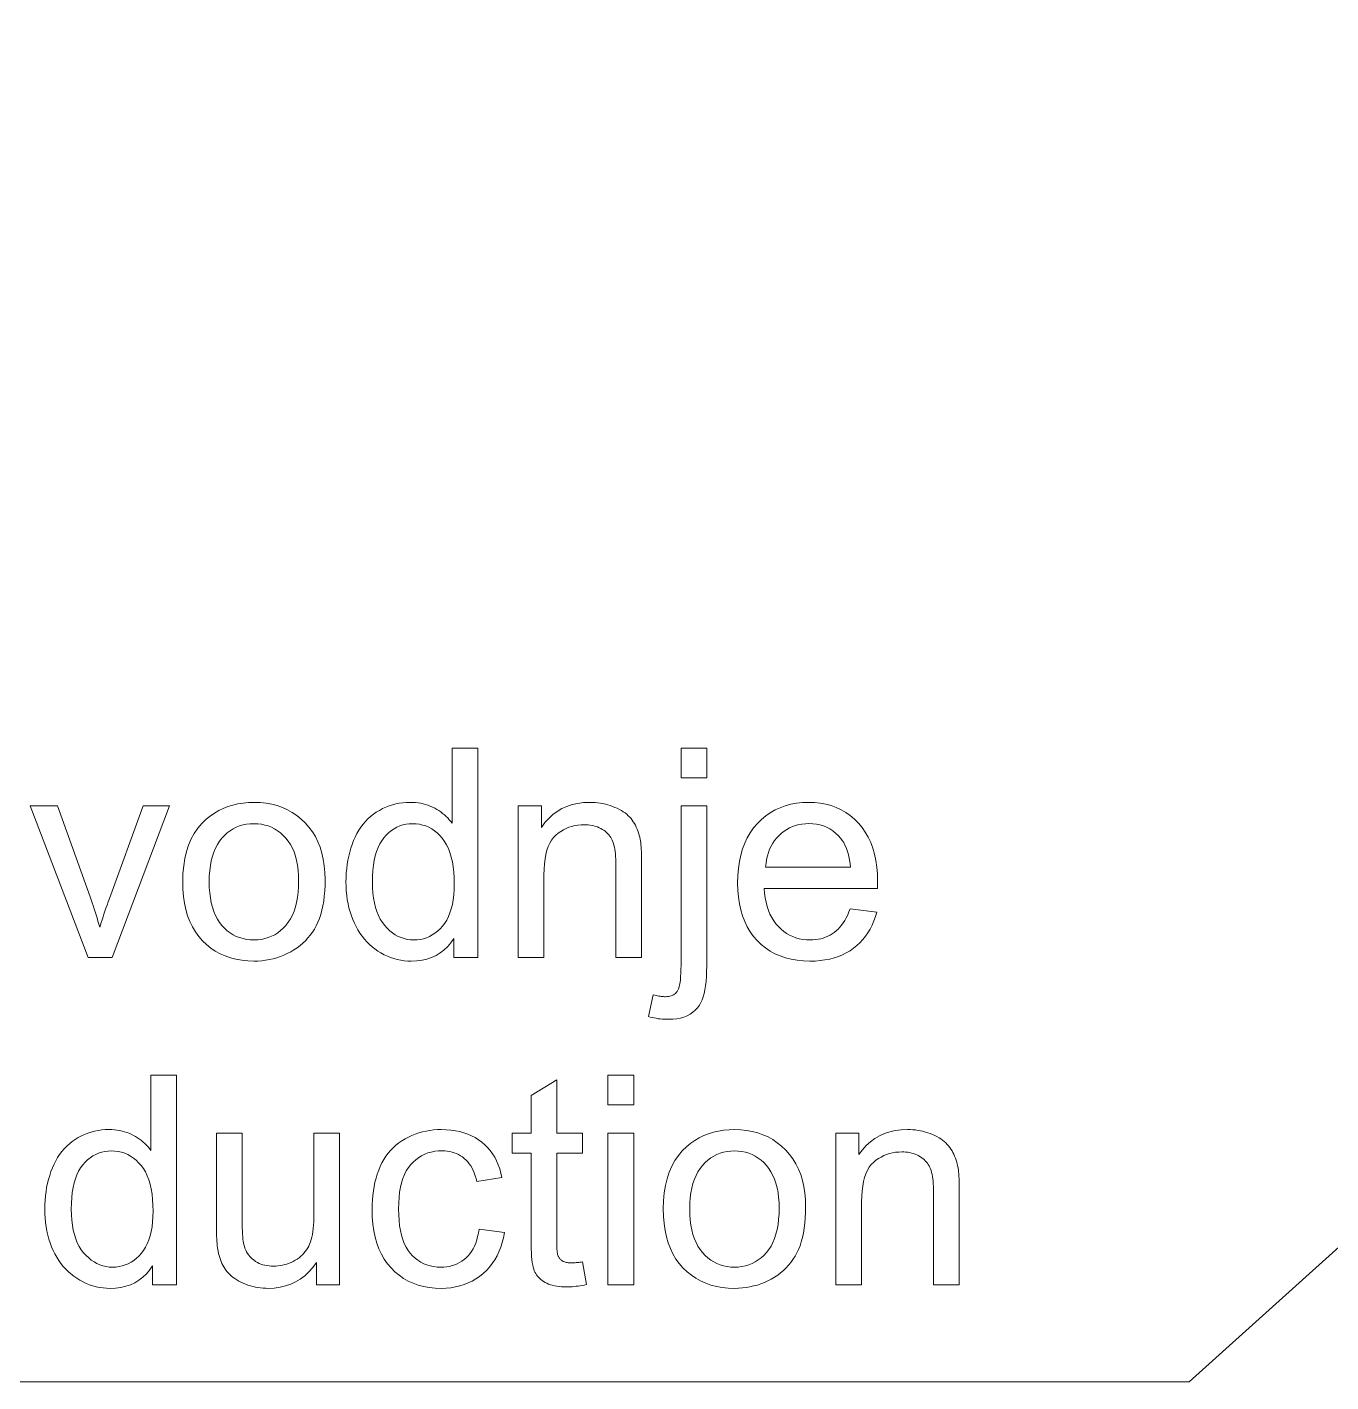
# Model space of a CAD drawing. Extents: x 0 to 594, y 0 to 575.
# Drawn here: x 71.2 to 89.85, y 108.55 to 127.93 of the extents above; entities that cross this region are included whole.
import ezdxf

# ---------------------------------------------------------------- set-up
doc = ezdxf.new("R2010")
doc.units = 0

msp = doc.modelspace()

# ---------------------------------------------------------------- linework, layer by layer
at = {"color": 7, "lineweight": 13}
msp.add_lwpolyline([(115.972, 133.893), (87.82, 108.546), (50.572, 108.546)], dxfattribs=at)
for points in [[(77.301, 114.617), (77.301, 114.891), (77.258, 114.829), (77.211, 114.774), (77.159, 114.726), (77.105, 114.684), (77.046, 114.648), (76.983, 114.619), (76.916, 114.597), (76.846, 114.581), (76.771, 114.571), (76.693, 114.568), (76.642, 114.569), (76.591, 114.573), (76.541, 114.58), (76.492, 114.59), (76.444, 114.603), (76.396, 114.619), (76.35, 114.638), (76.304, 114.659), (76.259, 114.684), (76.215, 114.711), (76.173, 114.741), (76.132, 114.773), (76.093, 114.807), (76.057, 114.844), (76.022, 114.882), (75.989, 114.924), (75.958, 114.967), (75.93, 115.013), (75.903, 115.061), (75.878, 115.111), (75.855, 115.163), (75.835, 115.217), (75.817, 115.272), (75.801, 115.329), (75.788, 115.387), (75.777, 115.447), (75.769, 115.508), (75.763, 115.571), (75.759, 115.635), (75.758, 115.701), (75.759, 115.766), (75.762, 115.829), (75.768, 115.891), (75.775, 115.952), (75.785, 116.012), (75.797, 116.07), (75.811, 116.127), (75.827, 116.183), (75.846, 116.238), (75.866, 116.292), (75.889, 116.343), (75.914, 116.393), (75.941, 116.44), (75.971, 116.484), (76.002, 116.526), (76.036, 116.565), (76.071, 116.602), (76.109, 116.636), (76.15, 116.668), (76.192, 116.698), (76.236, 116.725), (76.281, 116.749), (76.327, 116.77), (76.374, 116.788), (76.422, 116.804), (76.471, 116.816), (76.521, 116.826), (76.572, 116.833), (76.624, 116.838), (76.677, 116.839), (76.716, 116.838), (76.754, 116.836), (76.791, 116.832), (76.827, 116.826), (76.863, 116.818), (76.897, 116.809), (76.931, 116.798), (76.964, 116.786), (76.996, 116.772), (77.027, 116.756), (77.057, 116.739), (77.086, 116.721), (77.114, 116.702), (77.14, 116.682), (77.166, 116.661), (77.19, 116.639), (77.214, 116.616), (77.236, 116.591), (77.257, 116.566), (77.276, 116.54), (77.276, 117.617), (77.643, 117.617), (77.643, 114.617)], [(80.551, 117.189), (80.551, 117.617), (80.919, 117.617), (80.919, 117.189)], [(72.068, 114.617), (71.242, 116.79), (71.63, 116.79), (72.097, 115.488), (72.112, 115.446), (72.127, 115.403), (72.141, 115.361), (72.156, 115.317), (72.17, 115.274), (72.183, 115.23), (72.197, 115.185), (72.21, 115.141), (72.223, 115.096), (72.236, 115.051), (72.246, 115.086), (72.257, 115.122), (72.269, 115.16), (72.282, 115.199), (72.295, 115.24), (72.309, 115.282), (72.324, 115.325), (72.34, 115.37), (72.356, 115.416), (72.373, 115.464), (72.856, 116.79), (73.235, 116.79), (72.412, 114.617)], [(73.423, 115.703), (73.426, 115.821), (73.437, 115.932), (73.453, 116.037), (73.477, 116.136), (73.507, 116.229), (73.544, 116.315), (73.588, 116.395), (73.638, 116.469), (73.695, 116.536), (73.759, 116.598), (73.816, 116.643), (73.876, 116.685), (73.938, 116.721), (74.003, 116.752), (74.07, 116.779), (74.139, 116.8), (74.211, 116.817), (74.286, 116.829), (74.363, 116.837), (74.442, 116.839), (74.53, 116.836), (74.615, 116.827), (74.696, 116.813), (74.775, 116.792), (74.849, 116.766), (74.921, 116.733), (74.989, 116.695), (75.054, 116.651), (75.116, 116.601), (75.175, 116.545), (75.229, 116.484), (75.277, 116.419), (75.32, 116.349), (75.357, 116.275), (75.388, 116.196), (75.414, 116.112), (75.434, 116.024), (75.448, 115.932), (75.456, 115.835), (75.459, 115.734), (75.458, 115.652), (75.454, 115.573), (75.448, 115.498), (75.439, 115.427), (75.428, 115.359), (75.414, 115.295), (75.398, 115.234), (75.379, 115.177), (75.357, 115.124), (75.333, 115.074), (75.307, 115.027), (75.278, 114.982), (75.248, 114.939), (75.214, 114.899), (75.179, 114.86), (75.141, 114.824), (75.101, 114.79), (75.059, 114.758), (75.014, 114.728), (74.967, 114.701), (74.919, 114.675), (74.869, 114.653), (74.819, 114.633), (74.768, 114.615), (74.716, 114.601), (74.663, 114.589), (74.609, 114.58), (74.554, 114.573), (74.499, 114.569), (74.442, 114.568), (74.353, 114.57), (74.267, 114.579), (74.184, 114.594), (74.105, 114.614), (74.03, 114.641), (73.958, 114.673), (73.889, 114.711), (73.824, 114.755), (73.762, 114.805), (73.704, 114.86), (73.651, 114.921), (73.603, 114.988), (73.561, 115.059), (73.524, 115.136), (73.493, 115.217), (73.468, 115.304), (73.448, 115.396), (73.434, 115.493), (73.426, 115.596)], [(78.222, 114.617), (78.222, 116.79), (78.553, 116.79), (78.553, 116.481), (78.603, 116.549), (78.658, 116.61), (78.716, 116.664), (78.779, 116.71), (78.846, 116.75), (78.917, 116.782), (78.993, 116.807), (79.073, 116.825), (79.157, 116.835), (79.245, 116.839), (79.284, 116.838), (79.322, 116.836), (79.36, 116.833), (79.397, 116.828), (79.434, 116.821), (79.469, 116.814), (79.505, 116.804), (79.539, 116.794), (79.573, 116.782), (79.606, 116.768), (79.638, 116.754), (79.669, 116.738), (79.698, 116.722), (79.725, 116.705), (79.75, 116.687), (79.774, 116.668), (79.796, 116.648), (79.817, 116.627), (79.836, 116.606), (79.853, 116.583), (79.869, 116.56), (79.884, 116.536), (79.898, 116.511), (79.91, 116.485), (79.922, 116.458), (79.933, 116.43), (79.943, 116.402), (79.952, 116.372), (79.96, 116.342), (79.967, 116.311), (79.971, 116.289), (79.975, 116.264), (79.978, 116.236), (79.981, 116.205), (79.983, 116.17), (79.985, 116.133), (79.986, 116.093), (79.987, 116.049), (79.988, 116.003), (79.988, 115.953), (79.988, 114.617), (79.62, 114.617), (79.62, 115.939), (79.619, 115.983), (79.618, 116.024), (79.616, 116.063), (79.613, 116.101), (79.609, 116.135), (79.604, 116.168), (79.598, 116.198), (79.592, 116.226), (79.585, 116.252), (79.577, 116.275), (79.567, 116.297), (79.557, 116.318), (79.545, 116.338), (79.532, 116.357), (79.517, 116.376), (79.501, 116.393), (79.484, 116.409), (79.465, 116.425), (79.445, 116.44), (79.424, 116.453), (79.402, 116.466), (79.379, 116.477), (79.355, 116.487), (79.33, 116.496), (79.305, 116.503), (79.279, 116.509), (79.252, 116.514), (79.225, 116.517), (79.196, 116.519), (79.167, 116.52), (79.121, 116.518), (79.076, 116.514), (79.032, 116.506), (78.989, 116.496), (78.948, 116.482), (78.908, 116.466), (78.869, 116.447), (78.832, 116.424), (78.796, 116.399), (78.761, 116.37), (78.729, 116.338), (78.7, 116.3), (78.674, 116.257), (78.652, 116.208), (78.633, 116.154), (78.618, 116.095), (78.606, 116.03), (78.597, 115.96), (78.592, 115.884), (78.59, 115.804), (78.59, 114.617)], [(80.084, 113.774), (80.154, 114.087), (80.175, 114.081), (80.196, 114.076), (80.216, 114.072), (80.235, 114.068), (80.252, 114.065), (80.269, 114.063), (80.285, 114.061), (80.3, 114.059), (80.314, 114.058), (80.328, 114.058), (80.35, 114.059), (80.37, 114.061), (80.39, 114.065), (80.408, 114.07), (80.426, 114.077), (80.442, 114.085), (80.457, 114.095), (80.471, 114.106), (80.484, 114.119), (80.495, 114.133), (80.506, 114.15), (80.515, 114.172), (80.524, 114.198), (80.531, 114.228), (80.537, 114.263), (80.542, 114.303), (80.546, 114.347), (80.548, 114.396), (80.55, 114.449), (80.551, 114.506), (80.551, 116.79), (80.919, 116.79), (80.919, 114.498), (80.918, 114.42), (80.915, 114.347), (80.91, 114.279), (80.902, 114.216), (80.893, 114.158), (80.881, 114.104), (80.868, 114.056), (80.852, 114.012), (80.834, 113.973), (80.815, 113.939), (80.786, 113.9), (80.754, 113.866), (80.719, 113.835), (80.68, 113.808), (80.638, 113.786), (80.592, 113.767), (80.542, 113.753), (80.489, 113.743), (80.433, 113.737), (80.373, 113.735), (80.343, 113.735), (80.313, 113.736), (80.284, 113.738), (80.255, 113.741), (80.226, 113.744), (80.197, 113.749), (80.168, 113.754), (80.14, 113.76), (80.112, 113.766)], [(82.972, 115.317), (83.352, 115.269), (83.333, 115.204), (83.31, 115.142), (83.284, 115.083), (83.256, 115.027), (83.224, 114.973), (83.189, 114.923), (83.151, 114.876), (83.11, 114.831), (83.066, 114.79), (83.019, 114.752), (82.969, 114.717), (82.916, 114.685), (82.86, 114.658), (82.802, 114.634), (82.741, 114.614), (82.678, 114.597), (82.611, 114.584), (82.543, 114.575), (82.471, 114.569), (82.396, 114.568), (82.303, 114.571), (82.214, 114.579), (82.128, 114.594), (82.047, 114.615), (81.969, 114.641), (81.895, 114.673), (81.826, 114.711), (81.76, 114.756), (81.698, 114.805), (81.64, 114.861), (81.587, 114.922), (81.54, 114.988), (81.498, 115.059), (81.462, 115.134), (81.431, 115.214), (81.406, 115.299), (81.386, 115.388), (81.372, 115.482), (81.364, 115.581), (81.361, 115.685), (81.364, 115.792), (81.372, 115.894), (81.386, 115.992), (81.406, 116.084), (81.432, 116.172), (81.463, 116.255), (81.499, 116.332), (81.542, 116.405), (81.59, 116.473), (81.643, 116.536), (81.702, 116.594), (81.763, 116.645), (81.828, 116.691), (81.896, 116.73), (81.968, 116.763), (82.043, 116.791), (82.121, 116.812), (82.203, 116.827), (82.288, 116.836), (82.376, 116.839), (82.462, 116.836), (82.544, 116.827), (82.623, 116.812), (82.699, 116.792), (82.772, 116.765), (82.842, 116.732), (82.908, 116.694), (82.971, 116.649), (83.031, 116.599), (83.088, 116.542), (83.141, 116.481), (83.188, 116.414), (83.229, 116.343), (83.265, 116.266), (83.295, 116.185), (83.32, 116.099), (83.34, 116.009), (83.353, 115.913), (83.362, 115.813), (83.364, 115.707), (83.364, 115.701), (83.364, 115.693), (83.364, 115.685), (83.364, 115.676), (83.364, 115.666), (83.364, 115.656), (83.363, 115.646), (83.363, 115.634), (83.363, 115.622), (83.362, 115.609), (81.742, 115.609), (81.747, 115.539), (81.756, 115.473), (81.768, 115.409), (81.784, 115.35), (81.803, 115.293), (81.824, 115.24), (81.85, 115.19), (81.878, 115.144), (81.909, 115.1), (81.944, 115.061), (81.982, 115.025), (82.021, 114.992), (82.062, 114.964), (82.104, 114.939), (82.149, 114.918), (82.195, 114.901), (82.243, 114.888), (82.293, 114.878), (82.345, 114.872), (82.399, 114.87), (82.438, 114.871), (82.477, 114.875), (82.515, 114.88), (82.551, 114.887), (82.586, 114.897), (82.62, 114.909), (82.653, 114.923), (82.685, 114.939), (82.715, 114.957), (82.744, 114.977), (82.772, 114.999), (82.799, 115.024), (82.825, 115.052), (82.849, 115.082), (82.873, 115.115), (82.895, 115.15), (82.916, 115.188), (82.936, 115.228), (82.954, 115.271)], [(73.802, 115.703), (73.803, 115.622), (73.809, 115.545), (73.818, 115.472), (73.831, 115.403), (73.847, 115.338), (73.867, 115.278), (73.891, 115.222), (73.918, 115.17), (73.949, 115.122), (73.984, 115.078), (74.021, 115.039), (74.06, 115.003), (74.102, 114.972), (74.145, 114.945), (74.189, 114.922), (74.236, 114.904), (74.285, 114.889), (74.335, 114.879), (74.388, 114.873), (74.442, 114.87), (74.496, 114.873), (74.548, 114.879), (74.598, 114.889), (74.647, 114.904), (74.693, 114.923), (74.738, 114.946), (74.781, 114.973), (74.822, 115.004), (74.861, 115.04), (74.899, 115.079), (74.933, 115.123), (74.964, 115.171), (74.991, 115.224), (75.015, 115.281), (75.035, 115.343), (75.052, 115.408), (75.064, 115.479), (75.073, 115.553), (75.079, 115.632), (75.081, 115.716), (75.079, 115.794), (75.073, 115.869), (75.064, 115.94), (75.051, 116.007), (75.035, 116.07), (75.015, 116.129), (74.991, 116.184), (74.963, 116.236), (74.932, 116.283), (74.898, 116.326), (74.86, 116.366), (74.821, 116.401), (74.78, 116.432), (74.737, 116.459), (74.692, 116.482), (74.646, 116.501), (74.597, 116.515), (74.548, 116.526), (74.496, 116.532), (74.442, 116.534), (74.388, 116.532), (74.335, 116.526), (74.285, 116.516), (74.236, 116.501), (74.189, 116.482), (74.145, 116.46), (74.102, 116.433), (74.06, 116.402), (74.021, 116.367), (73.984, 116.327), (73.949, 116.284), (73.918, 116.236), (73.891, 116.184), (73.867, 116.128), (73.847, 116.068), (73.831, 116.004), (73.818, 115.935), (73.809, 115.862), (73.803, 115.785)], [(76.137, 115.701), (76.138, 115.62), (76.144, 115.543), (76.152, 115.47), (76.165, 115.401), (76.181, 115.337), (76.2, 115.276), (76.223, 115.22), (76.249, 115.168), (76.279, 115.121), (76.313, 115.077), (76.348, 115.038), (76.386, 115.003), (76.424, 114.972), (76.464, 114.945), (76.504, 114.922), (76.547, 114.904), (76.59, 114.889), (76.635, 114.879), (76.681, 114.873), (76.728, 114.87), (76.776, 114.872), (76.822, 114.878), (76.866, 114.888), (76.91, 114.902), (76.951, 114.92), (76.992, 114.942), (77.03, 114.967), (77.068, 114.997), (77.104, 115.03), (77.138, 115.068), (77.17, 115.109), (77.199, 115.155), (77.224, 115.205), (77.246, 115.259), (77.265, 115.317), (77.28, 115.38), (77.292, 115.446), (77.3, 115.517), (77.305, 115.592), (77.307, 115.671), (77.305, 115.757), (77.3, 115.84), (77.292, 115.917), (77.28, 115.989), (77.264, 116.057), (77.245, 116.12), (77.223, 116.179), (77.197, 116.232), (77.168, 116.281), (77.135, 116.325), (77.1, 116.365), (77.063, 116.401), (77.025, 116.432), (76.985, 116.459), (76.943, 116.482), (76.9, 116.501), (76.855, 116.515), (76.809, 116.526), (76.761, 116.532), (76.712, 116.534), (76.663, 116.532), (76.617, 116.526), (76.572, 116.516), (76.528, 116.502), (76.486, 116.484), (76.446, 116.462), (76.407, 116.436), (76.37, 116.406), (76.335, 116.372), (76.301, 116.334), (76.27, 116.291), (76.242, 116.244), (76.217, 116.192), (76.196, 116.136), (76.178, 116.075), (76.163, 116.01), (76.151, 115.94), (76.143, 115.865), (76.138, 115.785)], [(81.762, 115.912), (82.976, 115.912), (82.97, 115.966), (82.962, 116.016), (82.953, 116.064), (82.942, 116.109), (82.929, 116.152), (82.914, 116.192), (82.897, 116.229), (82.879, 116.263), (82.858, 116.295), (82.836, 116.323), (82.8, 116.364), (82.762, 116.4), (82.721, 116.432), (82.679, 116.46), (82.634, 116.483), (82.588, 116.502), (82.539, 116.517), (82.488, 116.528), (82.435, 116.534), (82.38, 116.536), (82.33, 116.534), (82.282, 116.529), (82.235, 116.521), (82.19, 116.509), (82.147, 116.494), (82.105, 116.475), (82.064, 116.453), (82.026, 116.427), (81.989, 116.399), (81.953, 116.366), (81.92, 116.331), (81.89, 116.294), (81.864, 116.254), (81.84, 116.212), (81.819, 116.168), (81.802, 116.121), (81.787, 116.072), (81.776, 116.021), (81.767, 115.968)], [(72.992, 109.935), (72.992, 110.209), (72.949, 110.147), (72.902, 110.092), (72.851, 110.044), (72.796, 110.002), (72.737, 109.966), (72.674, 109.937), (72.608, 109.915), (72.537, 109.898), (72.463, 109.889), (72.385, 109.885), (72.333, 109.887), (72.282, 109.891), (72.232, 109.898), (72.183, 109.908), (72.135, 109.921), (72.088, 109.937), (72.041, 109.956), (71.996, 109.977), (71.951, 110.001), (71.907, 110.029), (71.864, 110.058), (71.823, 110.091), (71.785, 110.125), (71.748, 110.161), (71.713, 110.2), (71.681, 110.241), (71.65, 110.285), (71.621, 110.331), (71.594, 110.379), (71.569, 110.429), (71.546, 110.481), (71.526, 110.535), (71.508, 110.59), (71.492, 110.646), (71.479, 110.705), (71.469, 110.765), (71.46, 110.826), (71.454, 110.889), (71.451, 110.953), (71.449, 111.019), (71.45, 111.084), (71.454, 111.147), (71.459, 111.209), (71.467, 111.27), (71.476, 111.329), (71.488, 111.388), (71.503, 111.445), (71.519, 111.501), (71.537, 111.556), (71.558, 111.61), (71.581, 111.661), (71.606, 111.711), (71.633, 111.757), (71.662, 111.802), (71.693, 111.844), (71.727, 111.883), (71.763, 111.92), (71.801, 111.954), (71.841, 111.986), (71.883, 112.016), (71.927, 112.043), (71.972, 112.067), (72.018, 112.088), (72.065, 112.106), (72.113, 112.122), (72.162, 112.134), (72.212, 112.144), (72.263, 112.151), (72.315, 112.156), (72.368, 112.157), (72.407, 112.156), (72.445, 112.154), (72.482, 112.149), (72.518, 112.144), (72.554, 112.136), (72.588, 112.127), (72.622, 112.116), (72.655, 112.104), (72.687, 112.09), (72.718, 112.074), (72.748, 112.057), (72.777, 112.039), (72.805, 112.02), (72.832, 112), (72.857, 111.979), (72.882, 111.957), (72.905, 111.933), (72.927, 111.909), (72.948, 111.884), (72.968, 111.858), (72.968, 112.935), (73.334, 112.935), (73.334, 109.935)], [(79.144, 110.264), (79.197, 109.939), (79.166, 109.932), (79.136, 109.927), (79.107, 109.922), (79.078, 109.918), (79.05, 109.914), (79.022, 109.911), (78.995, 109.909), (78.969, 109.907), (78.944, 109.906), (78.919, 109.906), (78.879, 109.907), (78.842, 109.908), (78.806, 109.912), (78.773, 109.916), (78.741, 109.922), (78.71, 109.929), (78.682, 109.937), (78.655, 109.947), (78.631, 109.957), (78.608, 109.969), (78.586, 109.982), (78.566, 109.996), (78.547, 110.011), (78.53, 110.026), (78.513, 110.043), (78.499, 110.06), (78.485, 110.078), (78.473, 110.096), (78.462, 110.116), (78.452, 110.136), (78.444, 110.159), (78.436, 110.187), (78.429, 110.219), (78.423, 110.255), (78.418, 110.297), (78.414, 110.342), (78.411, 110.393), (78.409, 110.448), (78.408, 110.507), (78.407, 110.571), (78.407, 111.821), (78.137, 111.821), (78.137, 112.108), (78.407, 112.108), (78.407, 112.646), (78.773, 112.867), (78.773, 112.108), (79.144, 112.108), (79.144, 111.821), (78.773, 111.821), (78.773, 110.551), (78.774, 110.52), (78.774, 110.492), (78.775, 110.466), (78.776, 110.442), (78.778, 110.421), (78.78, 110.402), (78.783, 110.385), (78.786, 110.37), (78.789, 110.358), (78.793, 110.348), (78.797, 110.339), (78.802, 110.331), (78.807, 110.323), (78.812, 110.315), (78.818, 110.308), (78.825, 110.301), (78.832, 110.294), (78.84, 110.288), (78.848, 110.282), (78.856, 110.276), (78.865, 110.271), (78.875, 110.267), (78.886, 110.263), (78.898, 110.259), (78.91, 110.256), (78.923, 110.254), (78.936, 110.252), (78.951, 110.251), (78.966, 110.25), (78.982, 110.25), (78.995, 110.25), (79.008, 110.25), (79.022, 110.251), (79.037, 110.252), (79.053, 110.253), (79.07, 110.255), (79.087, 110.257), (79.105, 110.259), (79.124, 110.261)], [(79.506, 112.511), (79.506, 112.935), (79.874, 112.935), (79.874, 112.511)], [(75.337, 109.935), (75.337, 110.254), (75.285, 110.184), (75.229, 110.121), (75.169, 110.066), (75.105, 110.018), (75.038, 109.978), (74.967, 109.944), (74.893, 109.919), (74.815, 109.9), (74.733, 109.889), (74.648, 109.885), (74.61, 109.886), (74.572, 109.888), (74.535, 109.892), (74.498, 109.897), (74.462, 109.904), (74.426, 109.912), (74.391, 109.922), (74.356, 109.933), (74.322, 109.945), (74.289, 109.959), (74.256, 109.974), (74.225, 109.99), (74.196, 110.007), (74.169, 110.024), (74.143, 110.042), (74.12, 110.061), (74.097, 110.081), (74.077, 110.101), (74.058, 110.122), (74.041, 110.144), (74.025, 110.167), (74.011, 110.191), (73.997, 110.216), (73.984, 110.242), (73.972, 110.268), (73.961, 110.296), (73.952, 110.325), (73.943, 110.355), (73.935, 110.386), (73.928, 110.418), (73.923, 110.44), (73.919, 110.466), (73.916, 110.494), (73.913, 110.525), (73.911, 110.558), (73.909, 110.593), (73.907, 110.632), (73.906, 110.672), (73.905, 110.715), (73.905, 110.761), (73.905, 112.108), (74.273, 112.108), (74.273, 110.902), (74.274, 110.847), (74.274, 110.795), (74.275, 110.746), (74.277, 110.702), (74.279, 110.661), (74.281, 110.624), (74.284, 110.591), (74.288, 110.561), (74.292, 110.536), (74.296, 110.514), (74.304, 110.485), (74.313, 110.458), (74.324, 110.432), (74.336, 110.407), (74.35, 110.384), (74.366, 110.362), (74.383, 110.341), (74.401, 110.321), (74.421, 110.303), (74.443, 110.286), (74.466, 110.27), (74.49, 110.256), (74.516, 110.243), (74.542, 110.232), (74.569, 110.223), (74.597, 110.216), (74.627, 110.21), (74.657, 110.206), (74.689, 110.203), (74.722, 110.203), (74.754, 110.203), (74.787, 110.206), (74.819, 110.21), (74.851, 110.216), (74.882, 110.224), (74.913, 110.233), (74.944, 110.244), (74.974, 110.257), (75.003, 110.271), (75.033, 110.288), (75.061, 110.305), (75.087, 110.324), (75.112, 110.344), (75.135, 110.365), (75.157, 110.388), (75.176, 110.412), (75.194, 110.437), (75.211, 110.463), (75.225, 110.49), (75.238, 110.519), (75.25, 110.549), (75.26, 110.583), (75.269, 110.618), (75.277, 110.657), (75.284, 110.698), (75.289, 110.742), (75.293, 110.788), (75.296, 110.837), (75.298, 110.889), (75.299, 110.943), (75.299, 112.108), (75.667, 112.108), (75.667, 109.935)], [(77.662, 110.731), (78.024, 110.684), (78.011, 110.61), (77.993, 110.54), (77.972, 110.473), (77.947, 110.41), (77.919, 110.35), (77.887, 110.293), (77.851, 110.239), (77.811, 110.188), (77.768, 110.141), (77.721, 110.097), (77.67, 110.057), (77.618, 110.021), (77.564, 109.989), (77.507, 109.962), (77.448, 109.938), (77.387, 109.919), (77.323, 109.905), (77.258, 109.894), (77.19, 109.888), (77.12, 109.885), (77.032, 109.888), (76.948, 109.897), (76.868, 109.912), (76.791, 109.932), (76.718, 109.958), (76.648, 109.99), (76.581, 110.028), (76.518, 110.072), (76.459, 110.122), (76.403, 110.177), (76.351, 110.238), (76.305, 110.304), (76.264, 110.375), (76.229, 110.451), (76.199, 110.532), (76.175, 110.618), (76.156, 110.709), (76.142, 110.805), (76.134, 110.907), (76.131, 111.013), (76.133, 111.083), (76.136, 111.15), (76.142, 111.216), (76.15, 111.281), (76.161, 111.343), (76.173, 111.404), (76.189, 111.463), (76.206, 111.52), (76.226, 111.575), (76.248, 111.629), (76.273, 111.68), (76.3, 111.729), (76.329, 111.775), (76.361, 111.819), (76.395, 111.86), (76.432, 111.898), (76.471, 111.934), (76.513, 111.967), (76.557, 111.997), (76.603, 112.025), (76.651, 112.05), (76.7, 112.072), (76.75, 112.092), (76.801, 112.109), (76.852, 112.124), (76.904, 112.136), (76.957, 112.145), (77.011, 112.152), (77.066, 112.156), (77.122, 112.157), (77.191, 112.155), (77.258, 112.15), (77.323, 112.141), (77.385, 112.128), (77.444, 112.112), (77.5, 112.092), (77.554, 112.069), (77.606, 112.042), (77.655, 112.012), (77.701, 111.978), (77.744, 111.941), (77.785, 111.9), (77.822, 111.857), (77.855, 111.811), (77.886, 111.761), (77.913, 111.709), (77.937, 111.653), (77.958, 111.595), (77.975, 111.534), (77.99, 111.469), (77.631, 111.414), (77.62, 111.457), (77.608, 111.497), (77.594, 111.536), (77.578, 111.572), (77.561, 111.606), (77.542, 111.638), (77.521, 111.667), (77.499, 111.695), (77.476, 111.72), (77.45, 111.744), (77.424, 111.765), (77.396, 111.783), (77.368, 111.8), (77.338, 111.814), (77.307, 111.826), (77.275, 111.836), (77.242, 111.844), (77.208, 111.85), (77.173, 111.853), (77.136, 111.854), (77.082, 111.852), (77.029, 111.846), (76.979, 111.836), (76.93, 111.822), (76.884, 111.804), (76.84, 111.782), (76.798, 111.756), (76.758, 111.726), (76.72, 111.692), (76.684, 111.655), (76.651, 111.612), (76.621, 111.565), (76.595, 111.514), (76.573, 111.458), (76.554, 111.397), (76.538, 111.331), (76.526, 111.261), (76.517, 111.187), (76.512, 111.107), (76.51, 111.023), (76.512, 110.938), (76.517, 110.858), (76.525, 110.782), (76.537, 110.711), (76.552, 110.645), (76.57, 110.584), (76.592, 110.527), (76.617, 110.476), (76.646, 110.429), (76.678, 110.387), (76.712, 110.349), (76.749, 110.315), (76.788, 110.286), (76.828, 110.26), (76.871, 110.238), (76.916, 110.22), (76.963, 110.206), (77.012, 110.196), (77.063, 110.19), (77.116, 110.188), (77.158, 110.19), (77.2, 110.194), (77.24, 110.2), (77.278, 110.21), (77.315, 110.222), (77.35, 110.236), (77.384, 110.253), (77.417, 110.273), (77.448, 110.296), (77.478, 110.321), (77.506, 110.349), (77.532, 110.38), (77.556, 110.414), (77.577, 110.451), (77.597, 110.49), (77.614, 110.533), (77.629, 110.578), (77.642, 110.626), (77.653, 110.677)], [(79.506, 109.935), (79.506, 112.108), (79.874, 112.108), (79.874, 109.935)], [(80.298, 111.021), (80.301, 111.139), (80.311, 111.25), (80.328, 111.355), (80.352, 111.454), (80.382, 111.547), (80.419, 111.633), (80.462, 111.713), (80.513, 111.787), (80.57, 111.854), (80.634, 111.915), (80.691, 111.961), (80.751, 112.002), (80.813, 112.039), (80.877, 112.07), (80.945, 112.097), (81.014, 112.118), (81.086, 112.135), (81.161, 112.147), (81.238, 112.155), (81.317, 112.157), (81.405, 112.154), (81.49, 112.145), (81.571, 112.131), (81.649, 112.11), (81.724, 112.084), (81.796, 112.051), (81.864, 112.013), (81.929, 111.969), (81.991, 111.919), (82.05, 111.863), (82.104, 111.802), (82.152, 111.737), (82.195, 111.667), (82.232, 111.592), (82.263, 111.514), (82.289, 111.43), (82.308, 111.342), (82.323, 111.25), (82.331, 111.153), (82.334, 111.052), (82.333, 110.97), (82.329, 110.891), (82.323, 110.816), (82.314, 110.745), (82.303, 110.677), (82.289, 110.613), (82.272, 110.552), (82.254, 110.495), (82.232, 110.442), (82.208, 110.392), (82.182, 110.345), (82.153, 110.3), (82.122, 110.257), (82.089, 110.217), (82.054, 110.178), (82.016, 110.142), (81.976, 110.108), (81.934, 110.076), (81.889, 110.046), (81.842, 110.018), (81.793, 109.993), (81.744, 109.971), (81.694, 109.951), (81.643, 109.933), (81.59, 109.919), (81.538, 109.907), (81.484, 109.897), (81.429, 109.891), (81.373, 109.887), (81.317, 109.885), (81.228, 109.888), (81.141, 109.897), (81.059, 109.912), (80.98, 109.932), (80.904, 109.959), (80.832, 109.991), (80.764, 110.029), (80.699, 110.073), (80.637, 110.122), (80.579, 110.178), (80.526, 110.239), (80.478, 110.305), (80.436, 110.377), (80.399, 110.453), (80.368, 110.535), (80.343, 110.622), (80.323, 110.714), (80.309, 110.811), (80.301, 110.914)], [(82.766, 109.935), (82.766, 112.108), (83.097, 112.108), (83.097, 111.799), (83.147, 111.867), (83.202, 111.928), (83.26, 111.981), (83.323, 112.028), (83.39, 112.067), (83.461, 112.1), (83.537, 112.125), (83.617, 112.143), (83.701, 112.153), (83.789, 112.157), (83.828, 112.156), (83.866, 112.154), (83.904, 112.151), (83.941, 112.146), (83.978, 112.139), (84.013, 112.132), (84.049, 112.122), (84.083, 112.112), (84.117, 112.1), (84.15, 112.086), (84.182, 112.072), (84.213, 112.056), (84.242, 112.04), (84.269, 112.023), (84.294, 112.005), (84.318, 111.986), (84.34, 111.966), (84.361, 111.945), (84.38, 111.924), (84.397, 111.901), (84.413, 111.878), (84.428, 111.854), (84.442, 111.829), (84.454, 111.803), (84.466, 111.776), (84.477, 111.748), (84.487, 111.72), (84.496, 111.69), (84.504, 111.66), (84.511, 111.629), (84.515, 111.607), (84.519, 111.582), (84.522, 111.554), (84.525, 111.523), (84.527, 111.488), (84.529, 111.451), (84.53, 111.411), (84.531, 111.367), (84.532, 111.32), (84.532, 111.271), (84.532, 109.935), (84.164, 109.935), (84.164, 111.257), (84.163, 111.3), (84.162, 111.342), (84.16, 111.381), (84.157, 111.418), (84.153, 111.453), (84.148, 111.486), (84.142, 111.516), (84.136, 111.544), (84.129, 111.57), (84.121, 111.593), (84.111, 111.615), (84.101, 111.636), (84.089, 111.656), (84.076, 111.675), (84.061, 111.693), (84.045, 111.711), (84.028, 111.727), (84.009, 111.743), (83.989, 111.757), (83.968, 111.771), (83.946, 111.784), (83.923, 111.795), (83.899, 111.805), (83.874, 111.814), (83.849, 111.821), (83.823, 111.827), (83.796, 111.832), (83.769, 111.835), (83.74, 111.837), (83.711, 111.838), (83.665, 111.836), (83.62, 111.832), (83.576, 111.824), (83.533, 111.814), (83.492, 111.8), (83.452, 111.784), (83.413, 111.764), (83.376, 111.742), (83.34, 111.717), (83.305, 111.688), (83.273, 111.656), (83.244, 111.618), (83.218, 111.575), (83.196, 111.526), (83.177, 111.472), (83.162, 111.413), (83.15, 111.348), (83.141, 111.278), (83.136, 111.202), (83.134, 111.121), (83.134, 109.935)], [(71.828, 111.019), (71.83, 110.938), (71.835, 110.861), (71.844, 110.788), (71.856, 110.719), (71.872, 110.654), (71.891, 110.594), (71.914, 110.538), (71.941, 110.486), (71.97, 110.438), (72.004, 110.395), (72.04, 110.356), (72.077, 110.321), (72.115, 110.29), (72.155, 110.263), (72.196, 110.24), (72.238, 110.221), (72.281, 110.207), (72.326, 110.197), (72.372, 110.19), (72.419, 110.188), (72.467, 110.19), (72.513, 110.196), (72.558, 110.206), (72.601, 110.22), (72.643, 110.238), (72.683, 110.259), (72.722, 110.285), (72.759, 110.315), (72.795, 110.348), (72.83, 110.386), (72.862, 110.427), (72.89, 110.473), (72.916, 110.523), (72.938, 110.577), (72.956, 110.635), (72.971, 110.698), (72.983, 110.764), (72.992, 110.835), (72.997, 110.909), (72.998, 110.988), (72.997, 111.075), (72.992, 111.157), (72.983, 111.235), (72.971, 111.307), (72.955, 111.375), (72.937, 111.438), (72.914, 111.497), (72.888, 111.55), (72.859, 111.599), (72.827, 111.643), (72.791, 111.683), (72.755, 111.718), (72.716, 111.75), (72.676, 111.777), (72.635, 111.8), (72.592, 111.819), (72.547, 111.833), (72.5, 111.844), (72.453, 111.85), (72.403, 111.852), (72.355, 111.85), (72.308, 111.844), (72.263, 111.834), (72.219, 111.82), (72.178, 111.802), (72.137, 111.78), (72.099, 111.754), (72.062, 111.724), (72.026, 111.69), (71.993, 111.651), (71.961, 111.609), (71.933, 111.562), (71.909, 111.51), (71.887, 111.454), (71.869, 111.393), (71.854, 111.328), (71.843, 111.257), (71.835, 111.183), (71.83, 111.103)], [(80.677, 111.021), (80.678, 110.94), (80.684, 110.863), (80.693, 110.79), (80.706, 110.721), (80.722, 110.656), (80.742, 110.596), (80.766, 110.54), (80.793, 110.487), (80.824, 110.44), (80.859, 110.396), (80.896, 110.357), (80.935, 110.321), (80.976, 110.29), (81.019, 110.263), (81.064, 110.24), (81.111, 110.222), (81.16, 110.207), (81.21, 110.197), (81.263, 110.19), (81.317, 110.188), (81.371, 110.19), (81.423, 110.197), (81.473, 110.207), (81.522, 110.222), (81.568, 110.24), (81.613, 110.263), (81.656, 110.291), (81.697, 110.322), (81.736, 110.357), (81.773, 110.397), (81.808, 110.441), (81.839, 110.489), (81.866, 110.542), (81.89, 110.599), (81.91, 110.661), (81.926, 110.726), (81.939, 110.797), (81.948, 110.871), (81.954, 110.95), (81.955, 111.033), (81.954, 111.112), (81.948, 111.187), (81.939, 111.258), (81.926, 111.325), (81.91, 111.388), (81.89, 111.447), (81.866, 111.502), (81.838, 111.553), (81.807, 111.601), (81.772, 111.644), (81.735, 111.684), (81.696, 111.719), (81.654, 111.75), (81.612, 111.777), (81.567, 111.8), (81.521, 111.819), (81.472, 111.833), (81.422, 111.844), (81.371, 111.85), (81.317, 111.852), (81.263, 111.85), (81.21, 111.844), (81.16, 111.833), (81.111, 111.819), (81.064, 111.8), (81.019, 111.778), (80.976, 111.751), (80.935, 111.72), (80.896, 111.685), (80.859, 111.645), (80.824, 111.602), (80.793, 111.554), (80.766, 111.502), (80.742, 111.446), (80.722, 111.386), (80.706, 111.321), (80.693, 111.253), (80.684, 111.18), (80.678, 111.103)]]:
    msp.add_lwpolyline(points, close=True, dxfattribs=at)

doc.saveas('drawing.dxf')
